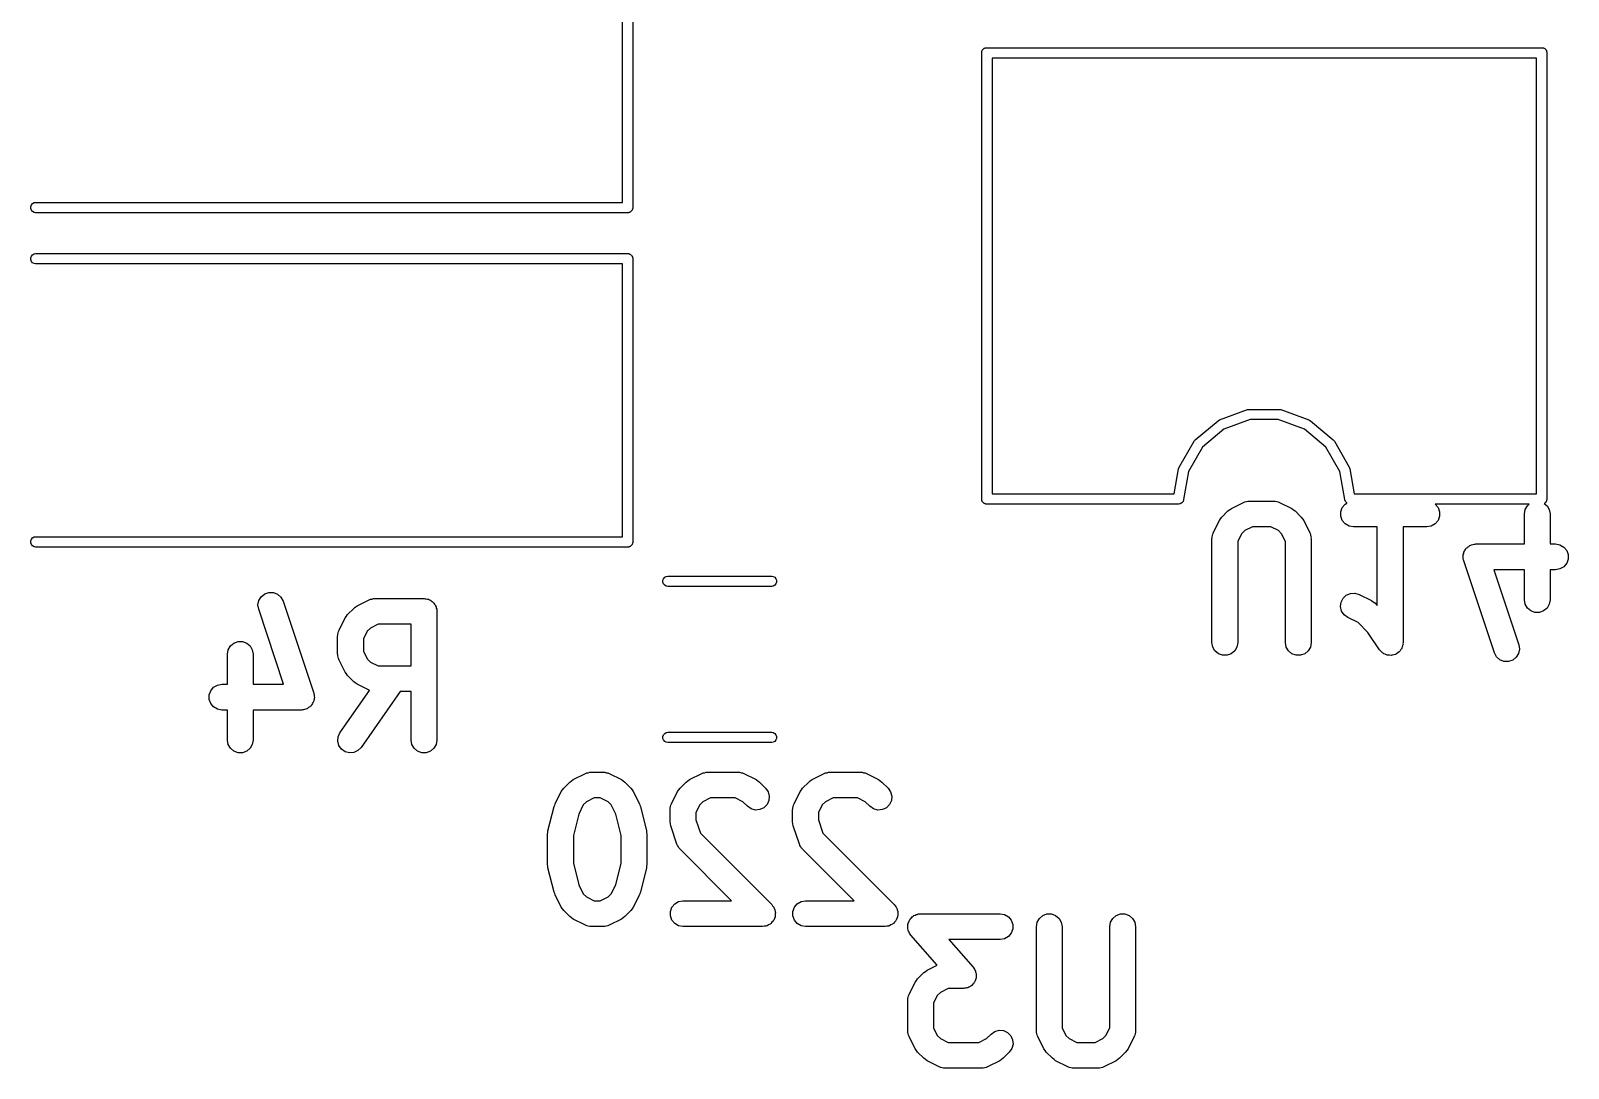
# Model space of a CAD drawing. Extents: x 81 to 161, y -172 to -32.
# Drawn here: x 106.01 to 123.94, y -134.81 to -122.72 of the extents above; entities that cross this region are included whole.
import ezdxf

# ---------------------------------------------------------------- set-up
doc = ezdxf.new("R2010")
doc.units = 0
doc.header["$MEASUREMENT"] = 0
doc.layers.add('BLACK', color=7, linetype='CONTINUOUS')

msp = doc.modelspace()

# ---------------------------------------------------------------- linework, layer by layer
at = {"layer": 'BLACK', "linetype": 'CONTINUOUS'}
for p, q in [((112.911, -124.722), (112.911, -121.542)), ((113.031, -121.476), (113.031, -124.787)), ((117.101, -122.968), (117.103, -122.963)), ((117.101, -122.973), (117.101, -122.968)), ((117.101, -128.184), (117.101, -122.973)), ((117.103, -122.963), (117.104, -122.958)), ((117.104, -122.958), (117.106, -122.953)), ((117.106, -122.953), (117.108, -122.948)), ((117.108, -122.948), (117.112, -122.944)), ((117.112, -122.944), (117.114, -122.939)), ((117.114, -122.939), (117.118, -122.936)), ((117.118, -122.936), (117.122, -122.932)), ((117.122, -122.932), (117.126, -122.929)), ((117.126, -122.929), (117.131, -122.926)), ((117.131, -122.926), (117.136, -122.924)), ((117.136, -122.924), (117.14, -122.921)), ((117.14, -122.921), (117.145, -122.92)), ((117.145, -122.92), (117.15, -122.919)), ((117.15, -122.919), (117.156, -122.919)), ((117.156, -122.919), (117.156, -122.919)), ((117.156, -122.919), (123.636, -122.919)), ((123.636, -122.919), (123.636, -122.919)), ((123.636, -122.919), (123.642, -122.919)), ((123.642, -122.919), (123.647, -122.92)), ((123.647, -122.92), (123.652, -122.921)), ((123.652, -122.921), (123.656, -122.924)), ((123.656, -122.924), (123.661, -122.926)), ((123.661, -122.926), (123.666, -122.929)), ((123.666, -122.929), (123.67, -122.932)), ((123.67, -122.932), (123.674, -122.936)), ((123.674, -122.936), (123.678, -122.939)), ((123.678, -122.939), (123.68, -122.944)), ((123.68, -122.944), (123.684, -122.948)), ((123.684, -122.948), (123.686, -122.953)), ((123.686, -122.953), (123.688, -122.958)), ((123.688, -122.958), (123.689, -122.963)), ((123.689, -122.963), (123.691, -122.968)), ((123.691, -122.968), (123.691, -122.973)), ((123.691, -122.973), (123.691, -122.973)), ((123.691, -122.973), (123.691, -128.184)), ((123.571, -123.039), (117.221, -123.039)), ((117.221, -123.039), (117.221, -128.119)), ((123.571, -128.119), (123.571, -123.039)), ((106.011, -124.771), (106.019, -124.751)), ((106.011, -124.792), (106.011, -124.771)), ((106.019, -124.812), (106.011, -124.792)), ((106.019, -124.751), (106.032, -124.735)), ((106.032, -124.735), (106.05, -124.724)), ((106.05, -124.724), (106.066, -124.722)), ((106.066, -124.722), (112.911, -124.722)), ((113.031, -124.792), (113.029, -124.797)), ((113.031, -124.787), (113.031, -124.787)), ((113.031, -124.787), (113.031, -124.792)), ((106.032, -124.828), (106.019, -124.812)), ((106.05, -124.839), (106.032, -124.828)), ((106.066, -124.842), (106.05, -124.839)), ((112.977, -124.842), (106.066, -124.842)), ((112.982, -124.842), (112.977, -124.842)), ((112.977, -124.842), (112.977, -124.842)), ((112.987, -124.84), (112.982, -124.842)), ((112.992, -124.839), (112.987, -124.84)), ((112.997, -124.836), (112.992, -124.839)), ((113.002, -124.834), (112.997, -124.836)), ((113.006, -124.831), (113.002, -124.834)), ((113.01, -124.828), (113.006, -124.831)), ((113.014, -124.824), (113.01, -124.828)), ((113.018, -124.821), (113.014, -124.824)), ((113.021, -124.816), (113.018, -124.821)), ((113.024, -124.812), (113.021, -124.816)), ((113.026, -124.807), (113.024, -124.812)), ((113.029, -124.802), (113.026, -124.807)), ((113.029, -124.797), (113.029, -124.802)), ((106.032, -125.332), (106.05, -125.321)), ((106.05, -125.321), (106.066, -125.319)), ((106.066, -125.319), (112.977, -125.319)), ((112.977, -125.319), (112.982, -125.319)), ((112.977, -125.319), (112.977, -125.319)), ((112.982, -125.319), (112.987, -125.32)), ((112.987, -125.32), (112.992, -125.321)), ((112.992, -125.321), (112.997, -125.324)), ((112.997, -125.324), (113.002, -125.326)), ((113.002, -125.326), (113.006, -125.329)), ((113.006, -125.329), (113.01, -125.332)), ((106.011, -125.368), (106.019, -125.348)), ((106.011, -125.389), (106.011, -125.368)), ((106.019, -125.409), (106.011, -125.389)), ((106.019, -125.348), (106.032, -125.332)), ((106.032, -125.425), (106.019, -125.409)), ((106.05, -125.436), (106.032, -125.425)), ((106.066, -125.439), (106.05, -125.436)), ((112.911, -125.439), (106.066, -125.439)), ((112.911, -128.619), (112.911, -125.439)), ((113.01, -125.332), (113.014, -125.336)), ((113.014, -125.336), (113.018, -125.339)), ((113.018, -125.339), (113.021, -125.344)), ((113.021, -125.344), (113.024, -125.348)), ((113.024, -125.348), (113.026, -125.353)), ((113.026, -125.353), (113.029, -125.358)), ((113.029, -125.358), (113.029, -125.363)), ((113.029, -125.363), (113.031, -125.368)), ((113.031, -125.368), (113.031, -125.373)), ((113.031, -125.373), (113.031, -125.373)), ((113.031, -125.373), (113.031, -128.684)), ((119.591, -127.49), (119.857, -127.267)), ((119.857, -127.267), (119.875, -127.256)), ((119.875, -127.256), (120.202, -127.137)), ((120.233, -127.254), (119.926, -127.365)), ((120.202, -127.137), (120.222, -127.134)), ((120.222, -127.134), (120.57, -127.134)), ((120.559, -127.254), (120.233, -127.254)), ((120.866, -127.365), (120.559, -127.254)), ((120.57, -127.134), (120.59, -127.137)), ((120.59, -127.137), (120.917, -127.256)), ((120.917, -127.256), (120.917, -127.256)), ((120.917, -127.256), (120.928, -127.263)), ((120.928, -127.263), (120.935, -127.267)), ((120.935, -127.267), (120.935, -127.267)), ((120.935, -127.267), (121.201, -127.49)), ((119.926, -127.365), (119.677, -127.575)), ((121.115, -127.575), (120.866, -127.365)), ((119.404, -127.807), (119.578, -127.506)), ((119.677, -127.575), (119.514, -127.857)), ((119.578, -127.506), (119.584, -127.499)), ((119.578, -127.506), (119.578, -127.506)), ((119.584, -127.499), (119.591, -127.49)), ((119.591, -127.49), (119.591, -127.49)), ((121.278, -127.857), (121.115, -127.575)), ((121.201, -127.49), (121.201, -127.49)), ((121.201, -127.49), (121.207, -127.497)), ((121.207, -127.497), (121.214, -127.506)), ((121.214, -127.506), (121.214, -127.506)), ((121.214, -127.506), (121.388, -127.807)), ((119.346, -128.119), (119.397, -127.826)), ((119.397, -127.826), (119.404, -127.807)), ((119.404, -127.807), (119.404, -127.807)), ((121.388, -127.807), (121.388, -127.807)), ((121.388, -127.807), (121.391, -127.815)), ((121.391, -127.815), (121.395, -127.826)), ((121.395, -127.826), (121.395, -127.826)), ((121.395, -127.826), (121.446, -128.119)), ((119.514, -127.857), (119.456, -128.184)), ((121.336, -128.184), (121.278, -127.857)), ((117.101, -128.189), (117.101, -128.184)), ((117.101, -128.184), (117.101, -128.184)), ((117.103, -128.194), (117.101, -128.189)), ((117.104, -128.199), (117.103, -128.194)), ((117.106, -128.204), (117.104, -128.199)), ((117.221, -128.119), (119.346, -128.119)), ((119.456, -128.189), (119.449, -128.209)), ((119.456, -128.184), (119.456, -128.189)), ((121.336, -128.189), (121.336, -128.184)), ((121.343, -128.209), (121.336, -128.189)), ((121.446, -128.119), (123.571, -128.119)), ((123.688, -128.199), (123.686, -128.204)), ((123.689, -128.194), (123.688, -128.199)), ((123.691, -128.189), (123.689, -128.194)), ((123.691, -128.184), (123.691, -128.184)), ((123.691, -128.184), (123.691, -128.189)), ((117.108, -128.209), (117.106, -128.204)), ((117.112, -128.213), (117.108, -128.209)), ((117.114, -128.218), (117.112, -128.213)), ((117.118, -128.221), (117.114, -128.218)), ((117.122, -128.225), (117.118, -128.221)), ((117.126, -128.228), (117.122, -128.225)), ((117.131, -128.231), (117.126, -128.228)), ((117.136, -128.233), (117.131, -128.231)), ((117.14, -128.236), (117.136, -128.233)), ((117.145, -128.237), (117.14, -128.236)), ((117.15, -128.239), (117.145, -128.237)), ((117.156, -128.239), (117.15, -128.239)), ((119.401, -128.239), (117.156, -128.239)), ((117.156, -128.239), (117.156, -128.239)), ((119.417, -128.236), (119.401, -128.239)), ((119.435, -128.225), (119.417, -128.236)), ((119.449, -128.209), (119.435, -128.225)), ((119.901, -128.39), (119.973, -128.319)), ((119.973, -128.319), (119.992, -128.305)), ((119.992, -128.305), (120.012, -128.291)), ((120.012, -128.291), (120.154, -128.219)), ((120.154, -128.219), (120.163, -128.217)), ((120.163, -128.217), (120.17, -128.212)), ((120.17, -128.212), (120.188, -128.209)), ((120.188, -128.209), (120.204, -128.204)), ((120.204, -128.204), (120.213, -128.205)), ((120.213, -128.205), (120.222, -128.203)), ((120.222, -128.203), (120.507, -128.203)), ((120.507, -128.203), (120.516, -128.205)), ((120.516, -128.205), (120.524, -128.204)), ((120.524, -128.204), (120.541, -128.209)), ((120.541, -128.209), (120.559, -128.212)), ((120.559, -128.212), (120.566, -128.217)), ((120.566, -128.217), (120.574, -128.219)), ((120.574, -128.219), (120.717, -128.291)), ((120.717, -128.291), (120.737, -128.305)), ((120.737, -128.305), (120.756, -128.319)), ((120.756, -128.319), (120.828, -128.39)), ((121.288, -128.327), (121.306, -128.278)), ((121.288, -128.379), (121.288, -128.327)), ((121.306, -128.278), (121.339, -128.239)), ((121.339, -128.239), (121.36, -128.227)), ((121.357, -128.225), (121.343, -128.209)), ((121.36, -128.227), (121.357, -128.225)), ((123.486, -128.239), (122.389, -128.239)), ((122.389, -128.239), (122.423, -128.278)), ((122.423, -128.278), (122.441, -128.327)), ((122.441, -128.327), (122.441, -128.379)), ((123.429, -128.353), (123.438, -128.302)), ((123.429, -128.703), (123.429, -128.353)), ((123.438, -128.302), (123.464, -128.257)), ((123.464, -128.257), (123.486, -128.239)), ((123.666, -128.228), (123.662, -128.231)), ((123.662, -128.231), (123.694, -128.257)), ((123.67, -128.225), (123.666, -128.228)), ((123.674, -128.221), (123.67, -128.225)), ((123.678, -128.218), (123.674, -128.221)), ((123.68, -128.213), (123.678, -128.218)), ((123.684, -128.209), (123.68, -128.213)), ((123.686, -128.204), (123.684, -128.209)), ((123.694, -128.257), (123.72, -128.302)), ((123.72, -128.302), (123.729, -128.353)), ((123.729, -128.353), (123.729, -128.703)), ((119.802, -128.572), (119.873, -128.429)), ((119.873, -128.429), (119.887, -128.41)), ((119.887, -128.41), (119.901, -128.39)), ((120.168, -128.548), (120.131, -128.585)), ((120.257, -128.503), (120.168, -128.548)), ((120.472, -128.503), (120.257, -128.503)), ((120.561, -128.548), (120.472, -128.503)), ((120.598, -128.585), (120.561, -128.548)), ((120.828, -128.39), (120.841, -128.41)), ((120.841, -128.41), (120.856, -128.429)), ((120.856, -128.429), (120.927, -128.572)), ((121.306, -128.428), (121.288, -128.379)), ((121.339, -128.468), (121.306, -128.428)), ((121.385, -128.494), (121.339, -128.468)), ((121.436, -128.503), (121.385, -128.494)), ((121.714, -128.503), (121.436, -128.503)), ((121.714, -129.42), (121.714, -128.503)), ((122.293, -128.503), (122.014, -128.503)), ((122.014, -128.503), (122.014, -129.853)), ((122.344, -128.494), (122.293, -128.503)), ((122.389, -128.468), (122.344, -128.494)), ((122.423, -128.428), (122.389, -128.468)), ((122.441, -128.379), (122.423, -128.428)), ((106.011, -128.668), (106.019, -128.648)), ((106.011, -128.689), (106.011, -128.668)), ((106.019, -128.709), (106.011, -128.689)), ((106.019, -128.648), (106.032, -128.632)), ((106.032, -128.725), (106.019, -128.709)), ((106.032, -128.632), (106.05, -128.621)), ((106.05, -128.736), (106.032, -128.725)), ((106.05, -128.621), (106.066, -128.619)), ((106.066, -128.739), (106.05, -128.736)), ((106.066, -128.619), (112.911, -128.619)), ((112.987, -128.737), (112.982, -128.739)), ((112.992, -128.736), (112.987, -128.737)), ((112.997, -128.733), (112.992, -128.736)), ((113.002, -128.731), (112.997, -128.733)), ((113.006, -128.728), (113.002, -128.731)), ((113.01, -128.725), (113.006, -128.728)), ((113.014, -128.721), (113.01, -128.725)), ((113.018, -128.718), (113.014, -128.721)), ((113.021, -128.713), (113.018, -128.718)), ((113.024, -128.709), (113.021, -128.713)), ((113.026, -128.704), (113.024, -128.709)), ((113.029, -128.699), (113.026, -128.704)), ((113.031, -128.689), (113.029, -128.694)), ((113.029, -128.694), (113.029, -128.699)), ((113.031, -128.684), (113.031, -128.684)), ((113.031, -128.684), (113.031, -128.689)), ((119.786, -128.639), (119.787, -128.631)), ((119.786, -129.853), (119.786, -128.639)), ((119.787, -128.622), (119.792, -128.605)), ((119.787, -128.631), (119.787, -128.622)), ((119.792, -128.605), (119.795, -128.588)), ((119.795, -128.588), (119.799, -128.58)), ((119.799, -128.58), (119.802, -128.572)), ((120.131, -128.585), (120.086, -128.675)), ((120.086, -128.675), (120.086, -129.853)), ((120.643, -128.675), (120.598, -128.585)), ((120.643, -129.853), (120.643, -128.675)), ((120.927, -128.572), (120.93, -128.58)), ((120.93, -128.58), (120.934, -128.588)), ((120.934, -128.588), (120.937, -128.605)), ((120.937, -128.605), (120.942, -128.622)), ((120.942, -128.622), (120.941, -128.631)), ((120.941, -128.631), (120.943, -128.639)), ((120.943, -128.639), (120.943, -129.853)), ((122.768, -128.739), (122.781, -128.731)), ((122.781, -128.731), (122.793, -128.722)), ((122.793, -128.722), (122.804, -128.718)), ((122.804, -128.718), (122.813, -128.712)), ((122.813, -128.712), (122.828, -128.71)), ((122.828, -128.71), (122.842, -128.705)), ((122.842, -128.705), (122.854, -128.705)), ((122.854, -128.705), (122.864, -128.703)), ((122.864, -128.703), (123.429, -128.703)), ((123.729, -128.703), (123.793, -128.703)), ((123.793, -128.703), (123.844, -128.712)), ((123.844, -128.712), (123.889, -128.739)), ((112.977, -128.739), (106.066, -128.739)), ((112.982, -128.739), (112.977, -128.739)), ((112.977, -128.739), (112.977, -128.739)), ((122.714, -128.849), (122.717, -128.838)), ((122.717, -128.864), (122.714, -128.849)), ((122.717, -128.827), (122.722, -128.813)), ((122.717, -128.838), (122.717, -128.827)), ((122.717, -128.879), (122.717, -128.864)), ((122.721, -128.89), (122.717, -128.879)), ((122.722, -128.901), (122.721, -128.89)), ((122.722, -128.813), (122.725, -128.798)), ((123.079, -129.972), (122.722, -128.901)), ((122.725, -128.798), (122.731, -128.789)), ((122.731, -128.789), (122.735, -128.778)), ((122.735, -128.778), (122.744, -128.767)), ((122.744, -128.767), (122.752, -128.754)), ((122.752, -128.754), (122.761, -128.747)), ((122.761, -128.747), (122.768, -128.739)), ((123.889, -128.739), (123.923, -128.778)), ((123.923, -128.778), (123.941, -128.827)), ((123.941, -128.879), (123.923, -128.928)), ((123.941, -128.827), (123.941, -128.879)), ((113.391, -129.108), (113.405, -129.091)), ((113.405, -129.091), (113.423, -129.081)), ((113.423, -129.081), (113.439, -129.078)), ((113.439, -129.078), (114.653, -129.078)), ((114.653, -129.078), (114.669, -129.081)), ((114.669, -129.081), (114.687, -129.091)), ((114.687, -129.091), (114.701, -129.108)), ((123.429, -129.003), (123.073, -129.003)), ((123.073, -129.003), (123.364, -129.877)), ((123.429, -129.353), (123.429, -129.003)), ((123.793, -129.003), (123.729, -129.003)), ((123.729, -129.003), (123.729, -129.353)), ((123.844, -128.994), (123.793, -129.003)), ((123.889, -128.968), (123.844, -128.994)), ((123.923, -128.928), (123.889, -128.968)), ((108.74, -129.285), (108.789, -129.269)), ((108.789, -129.269), (108.841, -129.27)), ((108.841, -129.27), (108.89, -129.289)), ((113.384, -129.127), (113.391, -129.108)), ((113.384, -129.149), (113.384, -129.127)), ((113.391, -129.168), (113.384, -129.149)), ((113.405, -129.185), (113.391, -129.168)), ((113.423, -129.195), (113.405, -129.185)), ((113.439, -129.198), (113.423, -129.195)), ((114.653, -129.198), (113.439, -129.198)), ((114.669, -129.195), (114.653, -129.198)), ((114.687, -129.185), (114.669, -129.195)), ((114.701, -129.168), (114.687, -129.185)), ((114.701, -129.108), (114.708, -129.127)), ((114.708, -129.149), (114.701, -129.168)), ((114.708, -129.127), (114.708, -129.149)), ((108.661, -129.413), (108.672, -129.362)), ((108.669, -129.465), (108.661, -129.413)), ((108.672, -129.362), (108.699, -129.318)), ((108.699, -129.318), (108.74, -129.285)), ((108.89, -129.289), (108.929, -129.324)), ((108.929, -129.324), (108.954, -129.37)), ((108.954, -129.37), (109.311, -130.441)), ((109.705, -129.525), (109.777, -129.454)), ((109.777, -129.454), (109.796, -129.44)), ((109.796, -129.44), (109.816, -129.426)), ((109.816, -129.426), (109.959, -129.354)), ((109.959, -129.354), (109.967, -129.352)), ((109.967, -129.352), (109.974, -129.348)), ((109.974, -129.348), (109.992, -129.345)), ((109.992, -129.345), (110.009, -129.34)), ((110.009, -129.34), (110.017, -129.34)), ((110.017, -129.34), (110.026, -129.339)), ((110.026, -129.339), (110.597, -129.339)), ((110.597, -129.339), (110.61, -129.341)), ((110.61, -129.341), (110.623, -129.341)), ((110.623, -129.341), (110.636, -129.345)), ((110.636, -129.345), (110.648, -129.348)), ((110.648, -129.348), (110.66, -129.354)), ((110.66, -129.354), (110.672, -129.359)), ((110.672, -129.359), (110.682, -129.367)), ((110.682, -129.367), (110.694, -129.374)), ((110.694, -129.374), (110.702, -129.384)), ((110.702, -129.384), (110.712, -129.392)), ((110.712, -129.392), (110.719, -129.404)), ((110.719, -129.404), (110.727, -129.414)), ((110.727, -129.414), (110.732, -129.426)), ((110.732, -129.426), (110.738, -129.437)), ((110.738, -129.437), (110.74, -129.45)), ((110.74, -129.45), (110.745, -129.463)), ((121.286, -129.434), (121.292, -129.382)), ((121.298, -129.485), (121.286, -129.434)), ((121.292, -129.382), (121.315, -129.335)), ((121.315, -129.335), (121.353, -129.3)), ((121.353, -129.3), (121.401, -129.279)), ((121.401, -129.279), (121.453, -129.276)), ((121.453, -129.276), (121.503, -129.291)), ((121.503, -129.291), (121.646, -129.362)), ((121.646, -129.362), (121.665, -129.376)), ((121.665, -129.376), (121.685, -129.39)), ((121.685, -129.39), (121.714, -129.42)), ((123.438, -129.405), (123.429, -129.353)), ((123.464, -129.45), (123.438, -129.405)), ((123.504, -129.483), (123.464, -129.45)), ((123.694, -129.45), (123.654, -129.483)), ((123.72, -129.405), (123.694, -129.45)), ((123.729, -129.353), (123.72, -129.405)), ((108.96, -130.339), (108.669, -129.465)), ((109.606, -129.707), (109.677, -129.564)), ((109.677, -129.564), (109.692, -129.545)), ((109.692, -129.545), (109.705, -129.525)), ((110.745, -129.463), (110.745, -129.476)), ((110.745, -129.476), (110.747, -129.489)), ((110.747, -129.489), (110.747, -130.989)), ((121.327, -129.528), (121.298, -129.485)), ((121.369, -129.559), (121.327, -129.528)), ((121.49, -129.62), (121.369, -129.559)), ((121.605, -129.735), (121.49, -129.62)), ((123.553, -129.501), (123.504, -129.483)), ((123.605, -129.501), (123.553, -129.501)), ((123.654, -129.483), (123.605, -129.501)), ((109.59, -129.774), (109.592, -129.766)), ((109.59, -129.989), (109.59, -129.774)), ((109.591, -129.757), (109.596, -129.74)), ((109.592, -129.766), (109.591, -129.757)), ((109.596, -129.74), (109.599, -129.723)), ((109.599, -129.723), (109.603, -129.715)), ((109.603, -129.715), (109.606, -129.707)), ((109.935, -129.72), (109.89, -129.81)), ((109.89, -129.81), (109.89, -129.953)), ((109.972, -129.683), (109.935, -129.72)), ((110.061, -129.639), (109.972, -129.683)), ((110.447, -129.639), (110.061, -129.639)), ((110.447, -130.124), (110.447, -129.639)), ((121.74, -129.937), (121.605, -129.735)), ((108.304, -129.989), (108.313, -129.937)), ((108.304, -130.339), (108.304, -129.989)), ((108.313, -129.937), (108.339, -129.892)), ((108.339, -129.892), (108.379, -129.859)), ((108.379, -129.859), (108.428, -129.841)), ((108.428, -129.841), (108.48, -129.841)), ((108.48, -129.841), (108.529, -129.859)), ((108.529, -129.859), (108.569, -129.892)), ((108.569, -129.892), (108.595, -129.937)), ((108.595, -129.937), (108.604, -129.989)), ((108.604, -129.989), (108.604, -130.339)), ((109.592, -129.997), (109.59, -129.989)), ((109.89, -129.953), (109.935, -130.043)), ((119.795, -129.905), (119.786, -129.853)), ((119.821, -129.95), (119.795, -129.905)), ((119.861, -129.983), (119.821, -129.95)), ((119.91, -130.001), (119.861, -129.983)), ((120.011, -129.983), (119.962, -130.001)), ((120.051, -129.95), (120.011, -129.983)), ((120.077, -129.905), (120.051, -129.95)), ((120.086, -129.853), (120.077, -129.905)), ((120.652, -129.905), (120.643, -129.853)), ((120.678, -129.95), (120.652, -129.905)), ((120.718, -129.983), (120.678, -129.95)), ((120.767, -130.001), (120.718, -129.983)), ((120.868, -129.983), (120.819, -130.001)), ((120.908, -129.95), (120.868, -129.983)), ((120.934, -129.905), (120.908, -129.95)), ((120.943, -129.853), (120.934, -129.905)), ((121.745, -129.943), (121.74, -129.937)), ((121.75, -129.95), (121.745, -129.943)), ((121.763, -129.961), (121.75, -129.95)), ((121.776, -129.974), (121.763, -129.961)), ((121.783, -129.978), (121.776, -129.974)), ((121.789, -129.983), (121.783, -129.978)), ((121.806, -129.989), (121.789, -129.983)), ((121.822, -129.997), (121.806, -129.989)), ((121.925, -129.991), (121.907, -129.995)), ((121.932, -129.986), (121.925, -129.991)), ((121.939, -129.983), (121.932, -129.986)), ((121.953, -129.972), (121.939, -129.983)), ((121.968, -129.962), (121.953, -129.972)), ((121.973, -129.955), (121.968, -129.962)), ((121.979, -129.95), (121.973, -129.955)), ((121.988, -129.934), (121.979, -129.95)), ((121.999, -129.92), (121.988, -129.934)), ((122.001, -129.912), (121.999, -129.92)), ((122.005, -129.905), (122.001, -129.912)), ((122.008, -129.887), (122.005, -129.905)), ((122.014, -129.87), (122.008, -129.887)), ((122.014, -129.853), (122.013, -129.862)), ((122.013, -129.862), (122.014, -129.87)), ((123.104, -130.018), (123.079, -129.972)), ((123.361, -129.98), (123.334, -130.024)), ((123.372, -129.929), (123.361, -129.98)), ((123.364, -129.877), (123.372, -129.929)), ((109.591, -130.006), (109.592, -129.997)), ((109.596, -130.023), (109.591, -130.006)), ((109.599, -130.04), (109.596, -130.023)), ((109.603, -130.047), (109.599, -130.04)), ((109.606, -130.056), (109.603, -130.047)), ((109.677, -130.199), (109.606, -130.056)), ((109.935, -130.043), (109.972, -130.08)), ((109.972, -130.08), (110.061, -130.124)), ((110.061, -130.124), (110.447, -130.124)), ((119.962, -130.001), (119.91, -130.001)), ((120.819, -130.001), (120.767, -130.001)), ((121.831, -129.998), (121.822, -129.997)), ((121.838, -130.001), (121.831, -129.998)), ((121.856, -130.001), (121.838, -130.001)), ((121.874, -130.003), (121.856, -130.001)), ((121.882, -130.001), (121.874, -130.003)), ((121.89, -130.001), (121.882, -130.001)), ((121.907, -129.995), (121.89, -130.001)), ((123.143, -130.053), (123.104, -130.018)), ((123.191, -130.072), (123.143, -130.053)), ((123.244, -130.073), (123.191, -130.072)), ((123.293, -130.057), (123.244, -130.073)), ((123.334, -130.024), (123.293, -130.057)), ((108.144, -130.374), (108.189, -130.348)), ((108.189, -130.348), (108.24, -130.339)), ((108.24, -130.339), (108.304, -130.339)), ((108.604, -130.339), (108.96, -130.339)), ((109.692, -130.218), (109.677, -130.199)), ((109.705, -130.237), (109.692, -130.218)), ((109.777, -130.309), (109.705, -130.237)), ((109.796, -130.323), (109.777, -130.309)), ((109.816, -130.337), (109.796, -130.323)), ((109.959, -130.408), (109.816, -130.337)), ((108.092, -130.463), (108.11, -130.414)), ((108.092, -130.515), (108.092, -130.463)), ((108.11, -130.564), (108.092, -130.515)), ((108.11, -130.414), (108.144, -130.374)), ((109.311, -130.529), (109.308, -130.544)), ((109.311, -130.441), (109.312, -130.452)), ((109.316, -130.515), (109.311, -130.529)), ((109.312, -130.452), (109.316, -130.463)), ((109.316, -130.463), (109.316, -130.478)), ((109.316, -130.478), (109.319, -130.493)), ((109.319, -130.493), (109.316, -130.504)), ((109.316, -130.504), (109.316, -130.515)), ((109.617, -130.903), (109.962, -130.41)), ((110.318, -130.424), (109.863, -131.075)), ((109.962, -130.41), (109.959, -130.408)), ((110.447, -130.424), (110.318, -130.424)), ((110.447, -130.989), (110.447, -130.424)), ((108.144, -130.603), (108.11, -130.564)), ((108.189, -130.63), (108.144, -130.603)), ((108.24, -130.639), (108.189, -130.63)), ((108.304, -130.639), (108.24, -130.639)), ((108.304, -130.989), (108.304, -130.639)), ((109.169, -130.639), (108.604, -130.639)), ((108.604, -130.639), (108.604, -130.989)), ((109.179, -130.637), (109.169, -130.639)), ((109.191, -130.637), (109.179, -130.637)), ((109.205, -130.632), (109.191, -130.637)), ((109.22, -130.63), (109.205, -130.632)), ((109.229, -130.624), (109.22, -130.63)), ((109.24, -130.62), (109.229, -130.624)), ((109.252, -130.611), (109.24, -130.62)), ((109.265, -130.603), (109.252, -130.611)), ((109.272, -130.595), (109.265, -130.603)), ((109.281, -130.588), (109.272, -130.595)), ((109.289, -130.575), (109.281, -130.588)), ((109.298, -130.564), (109.289, -130.575)), ((109.302, -130.553), (109.298, -130.564)), ((109.308, -130.544), (109.302, -130.553)), ((108.313, -131.04), (108.304, -130.989)), ((108.339, -131.085), (108.313, -131.04)), ((108.595, -131.04), (108.569, -131.085)), ((108.604, -130.989), (108.595, -131.04)), ((109.591, -131.002), (109.595, -130.95)), ((109.604, -131.052), (109.591, -131.002)), ((109.595, -130.95), (109.617, -130.903)), ((109.634, -131.095), (109.604, -131.052)), ((110.456, -131.04), (110.447, -130.989)), ((110.482, -131.085), (110.456, -131.04)), ((110.738, -131.04), (110.712, -131.085)), ((110.747, -130.989), (110.738, -131.04)), ((113.384, -130.947), (113.391, -130.928)), ((113.384, -130.969), (113.384, -130.947)), ((113.391, -130.988), (113.384, -130.969)), ((113.391, -130.928), (113.405, -130.911)), ((113.405, -131.005), (113.391, -130.988)), ((113.405, -130.911), (113.423, -130.901)), ((113.423, -131.015), (113.405, -131.005)), ((113.423, -130.901), (113.439, -130.898)), ((113.439, -131.018), (113.423, -131.015)), ((113.439, -130.898), (114.653, -130.898)), ((114.653, -131.018), (113.439, -131.018)), ((114.653, -130.898), (114.669, -130.901)), ((114.669, -131.015), (114.653, -131.018)), ((114.669, -130.901), (114.687, -130.911)), ((114.687, -131.005), (114.669, -131.015)), ((114.687, -130.911), (114.701, -130.928)), ((114.701, -130.988), (114.687, -131.005)), ((114.701, -130.928), (114.708, -130.947)), ((114.708, -130.969), (114.701, -130.988)), ((114.708, -130.947), (114.708, -130.969)), ((108.379, -131.118), (108.339, -131.085)), ((108.428, -131.136), (108.379, -131.118)), ((108.48, -131.136), (108.428, -131.136)), ((108.529, -131.118), (108.48, -131.136)), ((108.569, -131.085), (108.529, -131.118)), ((109.677, -131.125), (109.634, -131.095)), ((109.727, -131.138), (109.677, -131.125)), ((109.779, -131.133), (109.727, -131.138)), ((109.826, -131.111), (109.779, -131.133)), ((109.863, -131.075), (109.826, -131.111)), ((110.522, -131.118), (110.482, -131.085)), ((110.571, -131.136), (110.522, -131.118)), ((110.623, -131.136), (110.571, -131.136)), ((110.672, -131.118), (110.623, -131.136)), ((110.712, -131.085), (110.672, -131.118)), ((112.336, -131.45), (112.479, -131.378)), ((112.479, -131.378), (112.487, -131.376)), ((112.487, -131.376), (112.495, -131.372)), ((112.495, -131.372), (112.512, -131.369)), ((112.512, -131.369), (112.529, -131.364)), ((112.529, -131.364), (112.537, -131.364)), ((112.537, -131.364), (112.546, -131.363)), ((112.546, -131.363), (112.689, -131.363)), ((112.689, -131.363), (112.697, -131.364)), ((112.697, -131.364), (112.706, -131.364)), ((112.706, -131.364), (112.723, -131.369)), ((112.723, -131.369), (112.74, -131.372)), ((112.74, -131.372), (112.748, -131.376)), ((112.748, -131.376), (112.756, -131.378)), ((112.756, -131.378), (112.899, -131.45)), ((113.693, -131.45), (113.836, -131.378)), ((113.836, -131.378), (113.844, -131.376)), ((113.844, -131.376), (113.852, -131.372)), ((113.852, -131.372), (113.869, -131.369)), ((113.869, -131.369), (113.886, -131.364)), ((113.886, -131.364), (113.895, -131.364)), ((113.895, -131.364), (113.903, -131.363)), ((113.903, -131.363), (114.26, -131.363)), ((114.26, -131.363), (114.269, -131.364)), ((114.269, -131.364), (114.277, -131.364)), ((114.277, -131.364), (114.294, -131.369)), ((114.294, -131.369), (114.312, -131.372)), ((114.312, -131.372), (114.319, -131.376)), ((114.319, -131.376), (114.327, -131.378)), ((114.327, -131.378), (114.47, -131.45)), ((115.122, -131.45), (115.265, -131.378)), ((115.265, -131.378), (115.273, -131.376)), ((115.273, -131.376), (115.28, -131.372)), ((115.28, -131.372), (115.298, -131.369)), ((115.298, -131.369), (115.315, -131.364)), ((115.315, -131.364), (115.323, -131.364)), ((115.323, -131.364), (115.332, -131.363)), ((115.332, -131.363), (115.689, -131.363)), ((115.689, -131.363), (115.697, -131.364)), ((115.697, -131.364), (115.706, -131.364)), ((115.706, -131.364), (115.723, -131.369)), ((115.723, -131.369), (115.74, -131.372)), ((115.74, -131.372), (115.748, -131.376)), ((115.748, -131.376), (115.756, -131.378)), ((115.756, -131.378), (115.899, -131.45)), ((112.126, -131.731), (112.198, -131.588)), ((112.198, -131.588), (112.212, -131.569)), ((112.212, -131.569), (112.226, -131.549)), ((112.226, -131.549), (112.297, -131.478)), ((112.297, -131.478), (112.317, -131.464)), ((112.317, -131.464), (112.336, -131.45)), ((112.899, -131.45), (112.918, -131.464)), ((112.918, -131.464), (112.938, -131.478)), ((112.938, -131.478), (113.009, -131.549)), ((113.009, -131.549), (113.023, -131.569)), ((113.023, -131.569), (113.037, -131.588)), ((113.037, -131.588), (113.109, -131.731)), ((113.483, -131.731), (113.555, -131.588)), ((113.555, -131.588), (113.569, -131.569)), ((113.569, -131.569), (113.583, -131.549)), ((113.583, -131.549), (113.654, -131.478)), ((113.654, -131.478), (113.674, -131.464)), ((113.674, -131.464), (113.693, -131.45)), ((114.47, -131.45), (114.49, -131.464)), ((114.49, -131.464), (114.509, -131.478)), ((114.509, -131.478), (114.581, -131.549)), ((114.581, -131.549), (114.611, -131.592)), ((114.611, -131.592), (114.624, -131.642)), ((114.912, -131.731), (114.983, -131.588)), ((114.983, -131.588), (114.998, -131.569)), ((114.998, -131.569), (115.011, -131.549)), ((115.011, -131.549), (115.083, -131.478)), ((115.083, -131.478), (115.102, -131.464)), ((115.102, -131.464), (115.122, -131.45)), ((115.899, -131.45), (115.918, -131.464)), ((115.918, -131.464), (115.938, -131.478)), ((115.938, -131.478), (116.009, -131.549)), ((116.009, -131.549), (116.039, -131.592)), ((116.039, -131.592), (116.053, -131.642)), ((112.043, -132.048), (112.115, -131.762)), ((112.115, -131.762), (112.121, -131.747)), ((112.121, -131.747), (112.126, -131.731)), ((112.455, -131.744), (112.402, -131.851)), ((112.492, -131.707), (112.455, -131.744)), ((112.581, -131.663), (112.492, -131.707)), ((112.653, -131.663), (112.581, -131.663)), ((112.743, -131.707), (112.653, -131.663)), ((112.78, -131.744), (112.743, -131.707)), ((112.833, -131.851), (112.78, -131.744)), ((113.109, -131.731), (113.113, -131.747)), ((113.113, -131.747), (113.12, -131.762)), ((113.12, -131.762), (113.192, -132.048)), ((113.468, -131.781), (113.473, -131.764)), ((113.469, -131.79), (113.468, -131.781)), ((113.473, -131.764), (113.476, -131.747)), ((113.476, -131.747), (113.481, -131.739)), ((113.481, -131.739), (113.483, -131.731)), ((113.812, -131.744), (113.767, -131.834)), ((113.849, -131.707), (113.812, -131.744)), ((113.939, -131.663), (113.849, -131.707)), ((114.225, -131.663), (113.939, -131.663)), ((114.314, -131.707), (114.225, -131.663)), ((114.369, -131.761), (114.314, -131.707)), ((114.411, -131.791), (114.369, -131.761)), ((114.561, -131.778), (114.513, -131.8)), ((114.597, -131.741), (114.561, -131.778)), ((114.619, -131.694), (114.597, -131.741)), ((114.624, -131.642), (114.619, -131.694)), ((114.897, -131.781), (114.902, -131.764)), ((114.898, -131.79), (114.897, -131.781)), ((114.902, -131.764), (114.905, -131.747)), ((114.905, -131.747), (114.909, -131.739)), ((114.909, -131.739), (114.912, -131.731)), ((115.241, -131.744), (115.196, -131.834)), ((115.278, -131.707), (115.241, -131.744)), ((115.367, -131.663), (115.278, -131.707)), ((115.653, -131.663), (115.367, -131.663)), ((115.743, -131.707), (115.653, -131.663)), ((115.797, -131.761), (115.743, -131.707)), ((115.84, -131.791), (115.797, -131.761)), ((115.989, -131.778), (115.942, -131.8)), ((116.026, -131.741), (115.989, -131.778)), ((116.048, -131.694), (116.026, -131.741)), ((116.053, -131.642), (116.048, -131.694)), ((112.402, -131.851), (112.339, -132.102)), ((112.896, -132.102), (112.833, -131.851)), ((113.467, -131.798), (113.469, -131.79)), ((113.467, -131.941), (113.467, -131.798)), ((113.472, -131.965), (113.467, -131.941)), ((113.767, -131.834), (113.767, -131.917)), ((113.767, -131.917), (113.82, -132.074)), ((114.461, -131.805), (114.411, -131.791)), ((114.513, -131.8), (114.461, -131.805)), ((114.896, -131.798), (114.898, -131.79)), ((114.896, -131.941), (114.896, -131.798)), ((114.9, -131.965), (114.896, -131.941)), ((115.196, -131.834), (115.196, -131.917)), ((115.196, -131.917), (115.249, -132.074)), ((115.89, -131.805), (115.84, -131.791)), ((115.942, -131.8), (115.89, -131.805)), ((112.039, -132.084), (112.042, -132.066)), ((112.039, -132.441), (112.039, -132.084)), ((112.042, -132.066), (112.043, -132.048)), ((112.339, -132.102), (112.339, -132.423)), ((112.896, -132.423), (112.896, -132.102)), ((113.192, -132.048), (113.193, -132.066)), ((113.193, -132.066), (113.196, -132.084)), ((113.196, -132.084), (113.196, -132.441)), ((113.475, -131.989), (113.472, -131.965)), ((113.547, -132.203), (113.475, -131.989)), ((113.82, -132.074), (114.652, -132.907)), ((114.904, -131.989), (114.9, -131.965)), ((114.975, -132.203), (114.904, -131.989)), ((115.249, -132.074), (116.081, -132.907)), ((113.551, -132.21), (113.547, -132.203)), ((113.553, -132.219), (113.551, -132.21)), ((113.563, -132.233), (113.553, -132.219)), ((113.571, -132.249), (113.563, -132.233)), ((113.578, -132.254), (113.571, -132.249)), ((113.583, -132.261), (113.578, -132.254)), ((114.184, -132.863), (113.583, -132.261)), ((114.979, -132.21), (114.975, -132.203)), ((114.981, -132.219), (114.979, -132.21)), ((114.992, -132.233), (114.981, -132.219)), ((115, -132.249), (114.992, -132.233)), ((115.006, -132.254), (115, -132.249)), ((115.011, -132.261), (115.006, -132.254)), ((115.612, -132.863), (115.011, -132.261)), ((112.042, -132.459), (112.039, -132.441)), ((112.043, -132.478), (112.042, -132.459)), ((112.115, -132.763), (112.043, -132.478)), ((112.339, -132.423), (112.402, -132.675)), ((112.833, -132.675), (112.896, -132.423)), ((113.192, -132.478), (113.12, -132.763)), ((113.193, -132.459), (113.192, -132.478)), ((113.196, -132.441), (113.193, -132.459)), ((112.402, -132.675), (112.455, -132.781)), ((112.78, -132.781), (112.833, -132.675)), ((112.121, -132.778), (112.115, -132.763)), ((112.126, -132.794), (112.121, -132.778)), ((112.198, -132.937), (112.126, -132.794)), ((112.455, -132.781), (112.492, -132.818)), ((112.492, -132.818), (112.581, -132.863)), ((112.653, -132.863), (112.743, -132.818)), ((112.743, -132.818), (112.78, -132.781)), ((113.109, -132.794), (113.037, -132.937)), ((113.113, -132.778), (113.109, -132.794)), ((113.12, -132.763), (113.113, -132.778)), ((112.212, -132.956), (112.198, -132.937)), ((112.226, -132.976), (112.212, -132.956)), ((112.297, -133.047), (112.226, -132.976)), ((112.581, -132.863), (112.653, -132.863)), ((113.009, -132.976), (112.938, -133.047)), ((113.023, -132.956), (113.009, -132.976)), ((113.037, -132.937), (113.023, -132.956)), ((113.47, -132.987), (113.488, -132.938)), ((113.47, -133.039), (113.47, -132.987)), ((113.488, -133.088), (113.47, -133.039)), ((113.488, -132.938), (113.521, -132.898)), ((113.521, -132.898), (113.566, -132.872)), ((113.566, -132.872), (113.617, -132.863)), ((113.617, -132.863), (114.184, -132.863)), ((114.652, -132.907), (114.663, -132.923)), ((114.663, -132.923), (114.676, -132.938)), ((114.676, -132.938), (114.678, -132.944)), ((114.678, -132.944), (114.682, -132.949)), ((114.682, -132.949), (114.687, -132.968)), ((114.687, -132.968), (114.694, -132.987)), ((114.694, -133.039), (114.691, -133.045)), ((114.694, -132.987), (114.694, -132.993)), ((114.694, -132.993), (114.695, -132.999)), ((114.695, -132.999), (114.694, -133.019)), ((114.694, -133.019), (114.694, -133.039)), ((114.898, -132.987), (114.916, -132.938)), ((114.898, -133.039), (114.898, -132.987)), ((114.916, -133.088), (114.898, -133.039)), ((114.916, -132.938), (114.95, -132.898)), ((114.95, -132.898), (114.995, -132.872)), ((114.995, -132.872), (115.046, -132.863)), ((115.046, -132.863), (115.612, -132.863)), ((116.081, -132.907), (116.092, -132.923)), ((116.092, -132.923), (116.104, -132.938)), ((116.104, -132.938), (116.107, -132.944)), ((116.107, -132.944), (116.111, -132.949)), ((116.111, -132.949), (116.116, -132.968)), ((116.116, -132.968), (116.122, -132.987)), ((116.122, -133.039), (116.12, -133.045)), ((116.122, -132.987), (116.122, -132.993)), ((116.122, -132.993), (116.124, -132.999)), ((116.124, -132.999), (116.122, -133.019)), ((116.122, -133.019), (116.122, -133.039)), ((116.301, -133.043), (116.31, -133.035)), ((116.31, -133.035), (116.324, -133.03)), ((116.324, -133.03), (116.336, -133.023)), ((116.336, -133.023), (116.348, -133.021)), ((116.348, -133.021), (116.359, -133.016)), ((116.359, -133.016), (116.373, -133.016)), ((116.373, -133.016), (116.388, -133.014)), ((116.388, -133.014), (117.316, -133.014)), ((117.316, -133.014), (117.368, -133.023)), ((117.368, -133.023), (117.413, -133.049)), ((117.773, -133.067), (117.813, -133.034)), ((117.813, -133.034), (117.862, -133.016)), ((117.862, -133.016), (117.914, -133.016)), ((117.914, -133.016), (117.963, -133.034)), ((117.963, -133.034), (118.003, -133.067)), ((118.63, -133.067), (118.67, -133.034)), ((118.67, -133.034), (118.719, -133.016)), ((118.719, -133.016), (118.771, -133.016)), ((118.771, -133.016), (118.82, -133.034)), ((118.82, -133.034), (118.86, -133.067)), ((112.317, -133.061), (112.297, -133.047)), ((112.336, -133.075), (112.317, -133.061)), ((112.479, -133.147), (112.336, -133.075)), ((112.487, -133.149), (112.479, -133.147)), ((112.495, -133.154), (112.487, -133.149)), ((112.512, -133.157), (112.495, -133.154)), ((112.529, -133.162), (112.512, -133.157)), ((112.537, -133.161), (112.529, -133.162)), ((112.546, -133.163), (112.537, -133.161)), ((112.689, -133.163), (112.546, -133.163)), ((112.697, -133.161), (112.689, -133.163)), ((112.706, -133.162), (112.697, -133.161)), ((112.723, -133.157), (112.706, -133.162)), ((112.74, -133.154), (112.723, -133.157)), ((112.748, -133.149), (112.74, -133.154)), ((112.756, -133.147), (112.748, -133.149)), ((112.899, -133.075), (112.756, -133.147)), ((112.918, -133.061), (112.899, -133.075)), ((112.938, -133.047), (112.918, -133.061)), ((113.521, -133.127), (113.488, -133.088)), ((113.566, -133.154), (113.521, -133.127)), ((113.617, -133.163), (113.566, -133.154)), ((114.546, -133.163), (113.617, -133.163)), ((114.565, -133.159), (114.546, -133.163)), ((114.585, -133.157), (114.565, -133.159)), ((114.591, -133.155), (114.585, -133.157)), ((114.597, -133.154), (114.591, -133.155)), ((114.614, -133.144), (114.597, -133.154)), ((114.632, -133.135), (114.614, -133.144)), ((114.637, -133.131), (114.632, -133.135)), ((114.642, -133.127), (114.637, -133.131)), ((114.655, -133.112), (114.642, -133.127)), ((114.669, -133.099), (114.655, -133.112)), ((114.672, -133.093), (114.669, -133.099)), ((114.676, -133.088), (114.672, -133.093)), ((114.683, -133.069), (114.676, -133.088)), ((114.691, -133.051), (114.683, -133.069)), ((114.691, -133.045), (114.691, -133.051)), ((114.95, -133.127), (114.916, -133.088)), ((114.995, -133.154), (114.95, -133.127)), ((115.046, -133.163), (114.995, -133.154)), ((115.975, -133.163), (115.046, -133.163)), ((115.994, -133.159), (115.975, -133.163)), ((116.013, -133.157), (115.994, -133.159)), ((116.019, -133.155), (116.013, -133.157)), ((116.026, -133.154), (116.019, -133.155)), ((116.043, -133.144), (116.026, -133.154)), ((116.061, -133.135), (116.043, -133.144)), ((116.065, -133.131), (116.061, -133.135)), ((116.071, -133.127), (116.065, -133.131)), ((116.084, -133.112), (116.071, -133.127)), ((116.097, -133.099), (116.084, -133.112)), ((116.1, -133.093), (116.097, -133.099)), ((116.104, -133.088), (116.1, -133.093)), ((116.111, -133.069), (116.104, -133.088)), ((116.119, -133.051), (116.111, -133.069)), ((116.12, -133.045), (116.119, -133.051)), ((116.238, -133.167), (116.24, -133.152)), ((116.24, -133.178), (116.238, -133.167)), ((116.24, -133.138), (116.244, -133.127)), ((116.24, -133.152), (116.24, -133.138)), ((116.24, -133.19), (116.24, -133.178)), ((116.245, -133.203), (116.24, -133.19)), ((116.244, -133.127), (116.246, -133.115)), ((116.248, -133.218), (116.245, -133.203)), ((116.246, -133.115), (116.253, -133.102)), ((116.254, -133.228), (116.248, -133.218)), ((116.253, -133.102), (116.258, -133.089)), ((116.258, -133.089), (116.265, -133.08)), ((116.265, -133.08), (116.271, -133.07)), ((116.271, -133.07), (116.282, -133.06)), ((116.282, -133.06), (116.291, -133.049)), ((116.291, -133.049), (116.301, -133.043)), ((117.413, -133.049), (117.446, -133.089)), ((117.446, -133.089), (117.464, -133.138)), ((117.464, -133.19), (117.446, -133.239)), ((117.464, -133.138), (117.464, -133.19)), ((117.738, -133.164), (117.747, -133.112)), ((117.738, -134.378), (117.738, -133.164)), ((117.747, -133.112), (117.773, -133.067)), ((118.003, -133.067), (118.029, -133.112)), ((118.029, -133.112), (118.038, -133.164)), ((118.038, -133.164), (118.038, -134.342)), ((118.595, -133.164), (118.604, -133.112)), ((118.595, -134.342), (118.595, -133.164)), ((118.604, -133.112), (118.63, -133.067)), ((118.86, -133.067), (118.886, -133.112)), ((118.886, -133.112), (118.895, -133.164)), ((118.895, -133.164), (118.895, -134.378)), ((116.258, -133.239), (116.254, -133.228)), ((116.267, -133.25), (116.258, -133.239)), ((116.275, -133.262), (116.267, -133.25)), ((116.582, -133.613), (116.275, -133.262)), ((117.316, -133.314), (116.718, -133.314)), ((116.718, -133.314), (117.001, -133.636)), ((117.368, -133.305), (117.316, -133.314)), ((117.413, -133.278), (117.368, -133.305)), ((117.446, -133.239), (117.413, -133.278)), ((116.353, -133.772), (116.425, -133.7)), ((116.425, -133.7), (116.444, -133.687)), ((116.444, -133.687), (116.463, -133.672)), ((116.463, -133.672), (116.582, -133.613)), ((117.001, -133.636), (117.008, -133.649)), ((117.008, -133.649), (117.018, -133.66)), ((117.018, -133.66), (117.022, -133.671)), ((117.022, -133.671), (117.028, -133.681)), ((117.028, -133.681), (117.03, -133.695)), ((117.03, -133.695), (117.035, -133.709)), ((117.035, -133.709), (117.035, -133.721)), ((117.035, -133.721), (117.038, -133.732)), ((117.038, -133.732), (117.035, -133.746)), ((117.035, -133.746), (117.035, -133.761)), ((116.254, -133.954), (116.325, -133.811)), ((116.325, -133.811), (116.339, -133.791)), ((116.339, -133.791), (116.353, -133.772)), ((116.619, -133.93), (116.582, -133.967)), ((116.709, -133.885), (116.619, -133.93)), ((116.888, -133.885), (116.709, -133.885)), ((116.902, -133.882), (116.888, -133.885)), ((116.917, -133.882), (116.902, -133.882)), ((116.928, -133.878), (116.917, -133.882)), ((116.939, -133.876), (116.928, -133.878)), ((116.952, -133.869), (116.939, -133.876)), ((116.965, -133.863), (116.952, -133.869)), ((116.974, -133.856), (116.965, -133.863)), ((116.984, -133.85), (116.974, -133.856)), ((116.994, -133.839), (116.984, -133.85)), ((117.005, -133.829), (116.994, -133.839)), ((117.01, -133.819), (117.005, -133.829)), ((117.018, -133.81), (117.01, -133.819)), ((117.023, -133.796), (117.018, -133.81)), ((117.03, -133.783), (117.023, -133.796)), ((117.031, -133.772), (117.03, -133.783)), ((117.035, -133.761), (117.031, -133.772)), ((116.238, -134.021), (116.239, -134.012)), ((116.238, -134.378), (116.238, -134.021)), ((116.239, -134.004), (116.244, -133.987)), ((116.239, -134.012), (116.239, -134.004)), ((116.244, -133.987), (116.247, -133.969)), ((116.247, -133.969), (116.251, -133.962)), ((116.251, -133.962), (116.254, -133.954)), ((116.582, -133.967), (116.538, -134.056)), ((116.538, -134.056), (116.538, -134.342)), ((116.239, -134.386), (116.238, -134.378)), ((116.239, -134.395), (116.239, -134.386)), ((116.244, -134.412), (116.239, -134.395)), ((116.247, -134.429), (116.244, -134.412)), ((116.251, -134.437), (116.247, -134.429)), ((116.254, -134.445), (116.251, -134.437)), ((116.325, -134.588), (116.254, -134.445)), ((116.538, -134.342), (116.582, -134.432)), ((116.582, -134.432), (116.619, -134.469)), ((116.619, -134.469), (116.709, -134.514)), ((117.067, -134.514), (117.156, -134.469)), ((117.156, -134.469), (117.21, -134.415)), ((117.21, -134.415), (117.253, -134.385)), ((117.253, -134.385), (117.303, -134.371)), ((117.303, -134.371), (117.355, -134.376)), ((117.355, -134.376), (117.402, -134.398)), ((117.402, -134.398), (117.439, -134.435)), ((117.439, -134.435), (117.461, -134.482)), ((117.739, -134.386), (117.738, -134.378)), ((117.739, -134.395), (117.739, -134.386)), ((117.744, -134.412), (117.739, -134.395)), ((117.747, -134.429), (117.744, -134.412)), ((117.751, -134.437), (117.747, -134.429)), ((117.754, -134.445), (117.751, -134.437)), ((117.825, -134.588), (117.754, -134.445)), ((118.038, -134.342), (118.082, -134.432)), ((118.082, -134.432), (118.119, -134.469)), ((118.119, -134.469), (118.209, -134.514)), ((118.424, -134.514), (118.513, -134.469)), ((118.513, -134.469), (118.55, -134.432)), ((118.55, -134.432), (118.595, -134.342)), ((118.879, -134.445), (118.808, -134.588)), ((118.881, -134.437), (118.879, -134.445)), ((118.886, -134.429), (118.881, -134.437)), ((118.889, -134.412), (118.886, -134.429)), ((118.894, -134.395), (118.889, -134.412)), ((118.895, -134.378), (118.893, -134.386)), ((118.893, -134.386), (118.894, -134.395)), ((116.339, -134.607), (116.325, -134.588)), ((116.353, -134.627), (116.339, -134.607)), ((116.425, -134.698), (116.353, -134.627)), ((116.709, -134.514), (117.067, -134.514)), ((117.422, -134.627), (117.351, -134.698)), ((117.452, -134.584), (117.422, -134.627)), ((117.466, -134.534), (117.452, -134.584)), ((117.461, -134.482), (117.466, -134.534)), ((117.839, -134.607), (117.825, -134.588)), ((117.853, -134.627), (117.839, -134.607)), ((117.925, -134.698), (117.853, -134.627)), ((118.209, -134.514), (118.424, -134.514)), ((118.779, -134.627), (118.708, -134.698)), ((118.793, -134.607), (118.779, -134.627)), ((118.808, -134.588), (118.793, -134.607)), ((116.444, -134.712), (116.425, -134.698)), ((116.463, -134.726), (116.444, -134.712)), ((116.606, -134.798), (116.463, -134.726)), ((116.615, -134.8), (116.606, -134.798)), ((116.622, -134.805), (116.615, -134.8)), ((116.639, -134.808), (116.622, -134.805)), ((116.656, -134.813), (116.639, -134.808)), ((116.665, -134.812), (116.656, -134.813)), ((116.673, -134.814), (116.665, -134.812)), ((117.102, -134.814), (116.673, -134.814)), ((117.111, -134.812), (117.102, -134.814)), ((117.119, -134.813), (117.111, -134.812)), ((117.136, -134.808), (117.119, -134.813)), ((117.153, -134.805), (117.136, -134.808)), ((117.161, -134.8), (117.153, -134.805)), ((117.169, -134.798), (117.161, -134.8)), ((117.312, -134.726), (117.169, -134.798)), ((117.331, -134.712), (117.312, -134.726)), ((117.351, -134.698), (117.331, -134.712)), ((117.944, -134.712), (117.925, -134.698)), ((117.963, -134.726), (117.944, -134.712)), ((118.106, -134.798), (117.963, -134.726)), ((118.115, -134.8), (118.106, -134.798)), ((118.122, -134.805), (118.115, -134.8)), ((118.139, -134.808), (118.122, -134.805)), ((118.156, -134.813), (118.139, -134.808)), ((118.165, -134.812), (118.156, -134.813)), ((118.173, -134.814), (118.165, -134.812)), ((118.459, -134.814), (118.173, -134.814)), ((118.468, -134.812), (118.459, -134.814)), ((118.476, -134.813), (118.468, -134.812)), ((118.493, -134.808), (118.476, -134.813)), ((118.51, -134.805), (118.493, -134.808)), ((118.518, -134.8), (118.51, -134.805)), ((118.526, -134.798), (118.518, -134.8)), ((118.669, -134.726), (118.526, -134.798)), ((118.688, -134.712), (118.669, -134.726)), ((118.708, -134.698), (118.688, -134.712))]:
    msp.add_line(p, q, dxfattribs=at)

doc.saveas('drawing.dxf')
